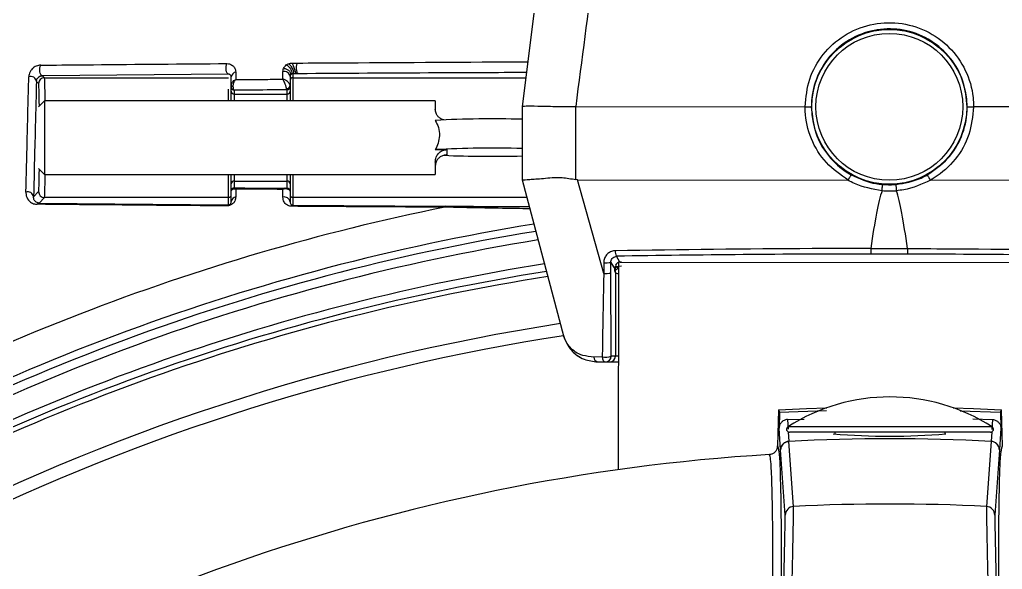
# Model space of a CAD drawing. Extents: x 6 to 134, y 3 to 97.
# Drawn here: x 127.365 to 129.038, y 44.665 to 45.601 of the extents above; entities that cross this region are included whole.
import ezdxf

# ---------------------------------------------------------------- set-up
doc = ezdxf.new("R2010")
doc.units = 0
doc.header["$MEASUREMENT"] = 0
doc.layers.add('OBJECT', color=7, linetype='CONTINUOUS')

msp = doc.modelspace()

# ---------------------------------------------------------------- linework, layer by layer
at = {"layer": 'OBJECT'}
for p, q in [((128.2563, 45.7417), (128.2205, 45.4531)), ((127.8288, 45.5267), (127.8376, 45.5268)), ((127.7203, 45.5078), (127.4039, 45.5053)), ((127.4039, 45.5053), (127.4073, 45.5018)), ((127.4073, 45.5018), (127.7203, 45.5018)), ((127.7253, 45.4887), (127.7253, 45.5033)), ((127.7331, 45.5114), (127.7331, 45.4987)), ((127.8132, 45.4993), (127.8132, 45.512)), ((127.8253, 45.5039), (127.8253, 45.4875)), ((127.8272, 45.5075), (127.8257, 45.5056)), ((127.8303, 45.5086), (127.8303, 45.5018)), ((127.8345, 45.5086), (127.8303, 45.5086)), ((127.8303, 45.5018), (128.2265, 45.5018)), ((127.8303, 45.5018), (127.8303, 45.4623)), ((127.8397, 45.5086), (127.8345, 45.5086)), ((127.3973, 45.4918), (127.3936, 45.4956)), ((127.7253, 45.4788), (127.7253, 45.4856)), ((127.8253, 45.4862), (127.8253, 45.4788)), ((127.7203, 45.4623), (127.7203, 45.4825)), ((127.7253, 45.4623), (127.7253, 45.4788)), ((127.7303, 45.4806), (127.7303, 45.4738)), ((127.7303, 45.4738), (127.8203, 45.4738)), ((127.7303, 45.4738), (127.7303, 45.4623)), ((127.8203, 45.4738), (127.8203, 45.4812)), ((127.8203, 45.4623), (127.8203, 45.4738)), ((127.8253, 45.4788), (127.8253, 45.4623)), ((127.4075, 45.4623), (127.3973, 45.4521)), ((128.0725, 45.4623), (127.4075, 45.4623)), ((127.4075, 45.4623), (127.4075, 45.3375)), ((128.0725, 45.4623), (128.0725, 45.4481)), ((128.2205, 45.4531), (128.2203, 45.3281)), ((128.2205, 45.4531), (128.2205, 45.4531)), ((128.3119, 45.3285), (128.312, 45.453)), ((128.312, 45.453), (128.3122, 45.453)), ((128.3122, 45.453), (128.7021, 45.4525)), ((128.7021, 45.4525), (128.7021, 45.4525)), ((129.3787, 45.4516), (128.9888, 45.4521)), ((128.9888, 45.4521), (128.9888, 45.4521)), ((128.0725, 45.3794), (128.0925, 45.3794)), ((128.0925, 45.3794), (128.0925, 45.3705)), ((128.0725, 45.3583), (128.0725, 45.3373)), ((127.3973, 45.3475), (127.4075, 45.3373)), ((127.4075, 45.3375), (127.4075, 45.3373)), ((127.4075, 45.3373), (128.0725, 45.3373)), ((127.7203, 45.2979), (127.7203, 45.3373)), ((127.7253, 45.3209), (127.7253, 45.3373)), ((127.7303, 45.3373), (127.7303, 45.3259)), ((127.8203, 45.3259), (127.8203, 45.3373)), ((127.8253, 45.3373), (127.8253, 45.3209)), ((127.8303, 45.3373), (127.8303, 45.2979)), ((127.7253, 45.3094), (127.7253, 45.3209)), ((127.7303, 45.3259), (127.7303, 45.3144)), ((127.7303, 45.3259), (127.8203, 45.3259)), ((127.8203, 45.3138), (127.8203, 45.3259)), ((127.8253, 45.3209), (127.8253, 45.3088)), ((128.2203, 45.3281), (128.2911, 45.0625)), ((128.2203, 45.3281), (128.2203, 45.3281)), ((128.3146, 45.328), (128.3119, 45.3285)), ((128.3594, 45.1687), (128.3146, 45.328)), ((128.3146, 45.328), (128.775, 45.3274)), ((129.376, 45.3266), (128.9156, 45.3272)), ((127.3887, 45.2992), (127.3973, 45.3079)), ((127.7253, 45.2909), (127.7253, 45.3094)), ((127.733, 45.3123), (127.7329, 45.2989)), ((127.8131, 45.2984), (127.8131, 45.3117)), ((127.8253, 45.3088), (127.8253, 45.2903)), ((128.8331, 45.3095), (128.8331, 45.3095)), ((128.8575, 45.3095), (128.8575, 45.3094)), ((127.4073, 45.2979), (127.398, 45.2885)), ((127.398, 45.2885), (127.7203, 45.2856)), ((127.7203, 45.2979), (127.4073, 45.2979)), ((127.7203, 45.2856), (127.7203, 45.2979)), ((127.8303, 45.2979), (127.8303, 45.2848)), ((128.2284, 45.2979), (127.8303, 45.2979)), ((127.8303, 45.2848), (128.0903, 45.2831)), ((128.814, 45.211), (128.814, 45.211)), ((128.814, 45.211), (128.8763, 45.2109)), ((128.8762, 45.2015), (128.8141, 45.2015)), ((128.8763, 45.2109), (128.8763, 45.2109)), ((128.3593, 45.1868), (128.3594, 45.1687)), ((128.3715, 45.1692), (128.3715, 45.1873)), ((128.3715, 45.1873), (128.3786, 45.1755)), ((128.387, 45.188), (128.3812, 45.1978)), ((128.3847, 44.8345), (128.3851, 45.1877)), ((128.3871, 45.1879), (128.387, 45.188)), ((128.3893, 45.188), (129.301, 45.1868)), ((128.3893, 45.1879), (128.3893, 45.188)), ((128.3893, 45.1879), (129.301, 45.1868)), ((128.3721, 45.0279), (128.3715, 45.1692)), ((128.3897, 45.1807), (128.3771, 45.1792)), ((128.3786, 45.1755), (128.3786, 45.1731)), ((128.3786, 45.1712), (128.3794, 45.1699)), ((128.3794, 45.1699), (128.3792, 45.0279)), ((128.3797, 45.1825), (128.3795, 45.1829)), ((128.3568, 45.0265), (128.3426, 45.0262)), ((128.349, 45.0179), (128.3621, 45.0179)), ((128.3621, 45.0179), (128.3692, 45.0179)), ((128.3692, 45.0179), (128.3849, 45.0179)), ((128.3792, 45.0279), (128.3721, 45.0279)), ((128.3849, 45.0279), (128.3792, 45.0279)), ((128.657, 44.9362), (128.6553, 44.8748)), ((128.657, 44.9362), (128.6585, 44.9322)), ((128.6585, 44.9322), (128.7386, 44.935)), ((128.9659, 44.9347), (129.0347, 44.9322)), ((129.0347, 44.9322), (129.0363, 44.9362)), ((129.0379, 44.8748), (129.0363, 44.9362)), ((128.6585, 44.9322), (128.6578, 44.9053)), ((128.672, 44.9198), (128.7005, 44.9207)), ((128.672, 44.9198), (128.6731, 44.9037)), ((128.9874, 44.921), (129.0212, 44.9198)), ((129.0212, 44.9198), (129.02, 44.9028)), ((129.0347, 44.9322), (129.0355, 44.9053)), ((128.6603, 44.8681), (128.6578, 44.9053)), ((129.0205, 44.9075), (128.6728, 44.9075)), ((129.0355, 44.9053), (129.0329, 44.8681)), ((128.6735, 44.8987), (128.6746, 44.8827)), ((128.6824, 44.7718), (128.6746, 44.8827)), ((129.0178, 44.8983), (128.6755, 44.8983)), ((128.7529, 44.8983), (128.7529, 44.8952)), ((128.9404, 44.8952), (128.9404, 44.8983)), ((129.0187, 44.8827), (129.0108, 44.7718)), ((129.0198, 44.8987), (129.0187, 44.8827)), ((128.6603, 44.8681), (128.6603, 44.8681)), ((128.6682, 44.7572), (128.6603, 44.8681)), ((129.0329, 44.8681), (129.0251, 44.7572)), ((129.0329, 44.8681), (129.0329, 44.8681)), ((128.6442, 44.8611), (128.6413, 44.8602))]:
    msp.add_line(p, q, dxfattribs=at)
at = {"layer": 'OBJECT', "flags": 128}
for points in [[(127.4039, 45.5053), (127.4025, 45.5058), (127.4012, 45.5072), (127.4002, 45.5094), (127.3996, 45.5121), (127.3993, 45.5151), (127.3995, 45.5182), (127.4001, 45.5209), (127.401, 45.5232)], [(127.7203, 45.5078), (127.7192, 45.5084), (127.7181, 45.5098), (127.7173, 45.512), (127.7167, 45.5148), (127.7165, 45.5179), (127.7167, 45.5209), (127.7172, 45.5237), (127.718, 45.5259)], [(127.7253, 45.4887), (127.7254, 45.4883), (127.7256, 45.488), (127.7258, 45.4877), (127.7262, 45.4875), (127.7267, 45.4872), (127.7273, 45.487), (127.7279, 45.4868), (127.7286, 45.4867)], [(128.3568, 45.0265), (128.357, 45.0248), (128.3574, 45.0231), (128.3579, 45.0216), (128.3586, 45.0204), (128.3594, 45.0193), (128.3602, 45.0185), (128.3612, 45.0181), (128.3621, 45.0179)], [(128.657, 44.9362), (128.7043, 44.9385), (128.739, 44.9398)], [(128.9542, 44.9398), (128.9889, 44.9385), (129.0363, 44.9362)]]:
    msp.add_lwpolyline(points, dxfattribs=at)
at = {"layer": 'OBJECT'}
for radius in [0.1319, 0.125]:
    msp.add_circle((128.8455, 45.4523), radius, dxfattribs=at)
for centre, radius, start, end in [((127.3838, 45.4941), 0.00988, 8.7556, 108.5264), ((127.4073, 45.4918), 0.01, 90.0204, 179.9796), ((127.7341, 45.5026), 0.0088, 96.7894, 175.6854), ((127.8157, 45.5027), 0.00966, 7.1397, 105.2038), ((127.8303, 45.4968), 0.005, 89.9956, 179.9956), ((127.7303, 45.4856), 0.005, 180.0044, 270.0044), ((127.8206, 45.4884), 0.00482, 252.8629, 349.2784), ((127.8203, 45.4862), 0.005, 269.9956, 359.9956), ((127.7303, 45.4788), 0.005, 180.0044, 270.0044), ((127.8203, 45.4788), 0.005, 269.9956, 359.9956), ((128.168, 43.6728), 1.759, 88.2905, 93.1115), ((128.168, 43.623), 1.759, 88.2925, 93.1115), ((128.1679, 47.2105), 1.8425, 267.489, 271.6306), ((127.7303, 45.3209), 0.005, 89.9956, 179.9956), ((127.8203, 45.3209), 0.005, 0.0044, 90.0044), ((127.3789, 45.2977), 0.00991, 8.9458, 109.2354), ((127.4073, 45.3079), 0.01, 180.0204, 269.9796), ((127.7203, 45.3029), 0.005, 269.9956, 359.9956), ((127.7303, 45.3094), 0.005, 89.9956, 179.9956), ((127.7317, 45.3098), 0.00448, 91.5988, 150.8736), ((127.817, 45.3111), 0.0025, 32.1338, 84.898), ((127.8203, 45.3088), 0.005, 0.0044, 90.0044), ((127.8303, 45.3029), 0.005, 180.0044, 270.0044), ((128.8455, 45.4519), 0.1429, 265.0344, 274.8219), ((127.3985, 45.2845), 0.004, 97.8576, 153.5253), ((127.7209, 45.2824), 0.00327, 100.5751, 157.6121), ((127.7341, 45.2902), 0.00877, 97.3823, 175.7315), ((127.8157, 45.2891), 0.00967, 7.2557, 105.7702), ((127.831, 45.2818), 0.00302, 102.0402, 159.6598), ((128.8473, 41.5388), 3.8186, 101.4598, 120.8968), ((128.0911, 45.2807), 0.00249, 107.5801, 166.121), ((128.8473, 41.5388), 3.7631, 99.2813, 121.1334), ((128.8473, 41.5388), 3.7503, 99.2619, 121.4816), ((128.8473, 41.5388), 3.7353, 99.2391, 121.0027), ((128.3943, 45.2056), 0.0153, 173.9324, 210.7142), ((128.8401, 41.5197), 3.711, 99.0164, 119.6589), ((128.3626, 45.2545), 0.0678, 267.2481, 277.5414), ((128.8405, 41.4923), 3.7247, 98.9354, 120.2887), ((128.3626, 45.2364), 0.0678, 267.2479, 277.5413), ((128.3694, 45.1699), 0.00992, 359.6587, 23.2759), ((128.8405, 41.4923), 3.7159, 98.9211, 119.8268), ((128.8405, 41.4923), 3.6335, 98.7844, 117.5035), ((128.8405, 41.4923), 3.6122, 98.7481, 116.19), ((128.3491, 45.0779), 0.06, 194.9282, 197.9456), ((128.3491, 45.0779), 0.06, 197.9456, 203.8506), ((128.3491, 45.0779), 0.06, 221.5178, 239.2939), ((128.3507, 45.0259), 0.00813, 177.5009, 257.7319), ((128.3619, 45.0556), 0.0296, 260.1498, 290.2325), ((128.3621, 45.0279), 0.00999, 269.9675, 359.9674), ((128.3692, 45.0279), 0.00999, 269.9675, 359.9674), ((128.8466, 44.6353), 0.323, 57.4319, 122.5681), ((128.6755, 44.9033), 0.005, 122.5681, 270), ((129.0178, 44.9033), 0.005, 270, 57.4319), ((128.6753, 44.8677), 0.015, 92.9031, 178.4722), ((128.8466, 41.5165), 3.3706, 87.0742, 92.9258), ((128.8458, 46.1258), 1.2343, 265.5536, 274.4666), ((129.0179, 44.8677), 0.015, 1.5278, 87.0969), ((128.8466, 41.5165), 3.35, 93.5142, 125.5044), ((128.6832, 44.7568), 0.015, 92.8801, 178.4869), ((128.8466, 41.5165), 3.2595, 87.1121, 92.8879), ((129.0101, 44.7568), 0.015, 1.5131, 87.1199)]:
    msp.add_arc(centre, radius, start, end, dxfattribs=at)
for centre, major_axis, ratio, start_param, end_param in [((127.4073, 45.3998), (0, 0.102), 0.015744, 5.371918, 6.265732), ((127.3973, 45.3998), (0, 0.092), 0.017455, 5.334543, 6.265732), ((127.3973, 45.3998), (0, 0.092), 0.017455, 3.159046, 4.090235), ((127.4073, 45.3998), (0, 0.102), 0.015744, 3.159046, 4.052859), ((128.8189, 24.2342), (0.0264, 21.0931), 0.014063, 0.04112, 0.105082), ((128.8189, 24.2342), (0.0264, 21.0931), 0.014063, 6.178103, 6.242065), ((128.8449, 45.007), (2.2237, -0.0028), 0.08749, 1.584758, 1.780996), ((128.8449, 45.007), (2.2237, -0.0028), 0.08749, 1.360597, 1.556834), ((128.3893, 45.1862), (0.02, 0), 0.087489, 1.570796, 1.683422), ((128.3661, 45.1588), (0.008, 0.0234), 0.411517, 5.505747, 5.879758), ((128.376, 45.1587), (0.002, 0.016), 0.100662, 5.612594, 6.085295), ((128.3848, 45.1817), (0.004, 0.0117), 0.411517, 1.643899, 2.265463), ((128.3943, 45.17), (0.015, 0), 0.145814, 3.193953, 4.049202)]:
    msp.add_ellipse(centre, major_axis=major_axis, ratio=ratio, start_param=start_param, end_param=end_param, dxfattribs=at)
for points, knots in [([(128.3122, 45.453), (128.3225, 45.5323), (128.3403, 45.6687), (128.3581, 45.8051), (128.3655, 45.8621)], [0, 0, 0, 0, 0.581449, 1, 1, 1, 1]), ([(128.7021, 45.4525), (128.7036, 45.4685), (128.7067, 45.5004), (128.7312, 45.5431), (128.7672, 45.5757), (128.8125, 45.5945), (128.8615, 45.5974), (128.9088, 45.5839), (128.949, 45.5555), (128.9772, 45.5155), (128.988, 45.4788), (128.9887, 45.4575), (128.9888, 45.4521)], [0, 0, 0, 0, 0.106547, 0.213092, 0.319763, 0.426916, 0.534499, 0.642267, 0.74996, 0.857311, 0.964156, 1, 1, 1, 1]), ([(128.9782, 45.4519), (128.9768, 45.4668), (128.9739, 45.4966), (128.9512, 45.5364), (128.9176, 45.5667), (128.8756, 45.5841), (128.8303, 45.5867), (128.7866, 45.5741), (128.7496, 45.5477), (128.7235, 45.5107), (128.7136, 45.4767), (128.7129, 45.4571), (128.7127, 45.4522)], [0, 0, 0, 0, 0.107261, 0.214528, 0.321699, 0.428911, 0.536129, 0.643313, 0.750517, 0.857741, 0.964919, 1, 1, 1, 1]), ([(127.401, 45.5232), (127.3997, 45.5231), (127.3972, 45.5229), (127.3932, 45.5217), (127.3893, 45.5195), (127.3854, 45.5162), (127.3816, 45.5105), (127.381, 45.5062), (127.3807, 45.5035)], [0, 0, 0, 0, 0.105678, 0.211946, 0.31018, 0.443927, 0.649256, 1, 1, 1, 1]), ([(127.401, 45.5232), (127.407, 45.5232), (127.4366, 45.5235), (127.5409, 45.5245), (127.6417, 45.5253), (127.718, 45.5259)], [0, 0, 0, 0, 0.057286, 0.286437, 1, 1, 1, 1]), ([(127.718, 45.5259), (127.7196, 45.5257), (127.7229, 45.5254), (127.7273, 45.5231), (127.7319, 45.5187), (127.7326, 45.5141), (127.7331, 45.5114)], [0, 0, 0, 0, 0.146833, 0.3079, 0.583718, 1, 1, 1, 1]), ([(127.8144, 45.5176), (127.8148, 45.5186), (127.8158, 45.5206), (127.8178, 45.5225), (127.8189, 45.5235)], [0, 0, 0, 0, 0.497712, 1, 1, 1, 1]), ([(127.8189, 45.5235), (127.8195, 45.5239), (127.8208, 45.5248), (127.8224, 45.5254), (127.8232, 45.5257)], [0, 0, 0, 0, 0.505842, 1, 1, 1, 1]), ([(127.8189, 45.5235), (127.8195, 45.5232), (127.8209, 45.5225), (127.823, 45.5208), (127.8252, 45.5185), (127.827, 45.5157), (127.8281, 45.5129), (127.8285, 45.5104), (127.8281, 45.5086), (127.8275, 45.5078), (127.8272, 45.5075)], [0, 0, 0, 0, 0.106963, 0.2295139, 0.3604416, 0.4983891, 0.6402229, 0.7746907, 0.8949174, 1, 1, 1, 1]), ([(127.8232, 45.5257), (127.8241, 45.526), (127.826, 45.5265), (127.8279, 45.5266), (127.8288, 45.5267)], [0, 0, 0, 0, 0.502897, 1, 1, 1, 1]), ([(127.8232, 45.5257), (127.8236, 45.5254), (127.8247, 45.5245), (127.8265, 45.5223), (127.8284, 45.5194), (127.83, 45.516), (127.8311, 45.5128), (127.8314, 45.5104), (127.8311, 45.509), (127.8306, 45.5087), (127.8303, 45.5086)], [0, 0, 0, 0, 0.103914, 0.227267, 0.368814, 0.517318, 0.660917, 0.791417, 0.90366, 1, 1, 1, 1]), ([(127.8288, 45.5267), (127.8291, 45.5262), (127.8296, 45.5251), (127.8307, 45.5226), (127.8319, 45.5194), (127.8331, 45.5158), (127.8341, 45.5125), (127.8346, 45.5102), (127.8347, 45.5088), (127.8345, 45.5087), (127.8345, 45.5086)], [0, 0, 0, 0, 0.105357, 0.230381, 0.371105, 0.518038, 0.659799, 0.788682, 0.902053, 1, 1, 1, 1]), ([(127.8376, 45.5268), (127.8408, 45.5268), (127.8689, 45.527), (127.9976, 45.5278), (128.1267, 45.5285), (128.2299, 45.529)], [0, 0, 0, 0, 0.02438, 0.2197402, 1, 1, 1, 1]), ([(127.3756, 45.307), (127.3764, 45.3361), (127.378, 45.4017), (127.3797, 45.467), (127.3807, 45.5035)], [0, 0, 0, 0, 0.44271, 1, 1, 1, 1]), ([(127.3936, 45.4956), (127.3938, 45.4971), (127.3941, 45.4991), (127.3961, 45.5018), (127.3974, 45.5029), (127.3984, 45.5036), (127.3995, 45.5043), (127.4007, 45.5047), (127.4019, 45.5051), (127.403, 45.5052), (127.4036, 45.5053), (127.4039, 45.5053)], [0, 0, 0, 0, 0.4880417, 0.6407257, 0.7123946, 0.7730543, 0.8187613, 0.8648537, 0.9058621, 0.9623079, 1, 1, 1, 1]), ([(127.7253, 45.5033), (127.7252, 45.5042), (127.725, 45.5056), (127.7234, 45.5069), (127.7221, 45.5077), (127.7209, 45.5078), (127.7203, 45.5078)], [0, 0, 0, 0, 0.4499524, 0.7369537, 0.8884056, 1, 1, 1, 1]), ([(127.8132, 45.512), (127.8134, 45.5138), (127.8135, 45.5157), (127.8144, 45.5176), (127.8144, 45.5176)], [0, 0, 0, 0, 0.992024, 1, 1, 1, 1]), ([(127.8257, 45.5056), (127.8257, 45.5056), (127.8254, 45.505), (127.8254, 45.5044), (127.8253, 45.5039)], [0, 0, 0, 0, 0.007674, 1, 1, 1, 1]), ([(127.8303, 45.5086), (127.8301, 45.5086), (127.8298, 45.5085), (127.8294, 45.5085), (127.8291, 45.5084), (127.8289, 45.5083), (127.8287, 45.5083), (127.8285, 45.5082), (127.828, 45.508), (127.8276, 45.5078), (127.8273, 45.5076), (127.8272, 45.5075)], [0, 0, 0, 0, 0.182265, 0.255189, 0.318525, 0.368211, 0.41713, 0.468144, 0.52379, 0.759017, 1, 1, 1, 1]), ([(128.2276, 45.5106), (128.1769, 45.5104), (128.0452, 45.5099), (127.9179, 45.5091), (127.8397, 45.5086)], [0, 0, 0, 0, 0.385364, 1, 1, 1, 1]), ([(127.3936, 45.4956), (127.3927, 45.4592), (127.391, 45.3938), (127.3894, 45.3282), (127.3887, 45.2992)], [0, 0, 0, 0, 0.557292, 1, 1, 1, 1]), ([(127.7253, 45.4887), (127.7254, 45.4894), (127.7255, 45.4909), (127.7266, 45.4934), (127.7285, 45.4959), (127.7305, 45.4974), (127.732, 45.4982), (127.7324, 45.4984), (127.7327, 45.4986), (127.7328, 45.4986), (127.7329, 45.4986), (127.733, 45.4987), (127.733, 45.4987), (127.7331, 45.4987)], [0, 0, 0, 0, 0.177176, 0.378159, 0.602217, 0.860548, 0.921403, 0.955493, 0.97476, 0.985679, 0.988707, 0.990731, 1, 1, 1, 1]), ([(127.7253, 45.4856), (127.7253, 45.4857), (127.7253, 45.4858), (127.7253, 45.4868), (127.7253, 45.4879), (127.7253, 45.4886), (127.7253, 45.4887)], [0, 0, 0, 0, 0.318995, 0.638415, 0.944453, 1, 1, 1, 1]), ([(127.7286, 45.4867), (127.7286, 45.4875), (127.7285, 45.4891), (127.7291, 45.4919), (127.7302, 45.4949), (127.7314, 45.4969), (127.7323, 45.498), (127.7326, 45.4983), (127.7328, 45.4985), (127.7329, 45.4986), (127.733, 45.4986), (127.733, 45.4987), (127.733, 45.4987), (127.7331, 45.4987)], [0, 0, 0, 0, 0.177175, 0.378156, 0.602217, 0.860549, 0.921408, 0.955499, 0.974765, 0.985683, 0.988707, 0.990733, 1, 1, 1, 1]), ([(127.7303, 45.4806), (127.7301, 45.4807), (127.7296, 45.481), (127.7291, 45.4831), (127.7287, 45.4852), (127.7286, 45.4865), (127.7286, 45.4867)], [0, 0, 0, 0, 0.313816, 0.631996, 0.942929, 1, 1, 1, 1]), ([(127.7331, 45.4987), (127.75, 45.4988), (127.7766, 45.499), (127.8035, 45.4992), (127.8132, 45.4993)], [0, 0, 0, 0, 0.636482, 1, 1, 1, 1]), ([(127.8192, 45.4838), (127.8191, 45.4843), (127.8188, 45.4853), (127.8183, 45.4873), (127.8175, 45.4897), (127.8163, 45.4929), (127.8151, 45.4958), (127.8141, 45.4977), (127.8136, 45.4985), (127.8134, 45.4989), (127.8133, 45.4991), (127.8133, 45.4992), (127.8132, 45.4993), (127.8132, 45.4993)], [0, 0, 0, 0, 0.109515, 0.219156, 0.341382, 0.502151, 0.73614, 0.872162, 0.934235, 0.965737, 0.982091, 0.993438, 1, 1, 1, 1]), ([(127.8253, 45.4875), (127.8253, 45.4881), (127.8252, 45.4892), (127.8245, 45.491), (127.8232, 45.4931), (127.8209, 45.4956), (127.818, 45.4976), (127.8157, 45.4986), (127.8144, 45.499), (127.8138, 45.4992), (127.8135, 45.4992), (127.8133, 45.4993), (127.8132, 45.4993), (127.8132, 45.4993)], [0, 0, 0, 0, 0.109502, 0.219142, 0.341375, 0.50215, 0.736136, 0.872138, 0.934212, 0.965717, 0.982076, 0.993437, 1, 1, 1, 1]), ([(127.8253, 45.4875), (127.8253, 45.4871), (127.8253, 45.4864), (127.8253, 45.4863), (127.8253, 45.4862)], [0, 0, 0, 0, 0.499705, 1, 1, 1, 1]), ([(127.8203, 45.4812), (127.8089, 45.4811), (127.7788, 45.4809), (127.7489, 45.4807), (127.7303, 45.4806)], [0, 0, 0, 0, 0.378402, 1, 1, 1, 1]), ([(127.8203, 45.4812), (127.8201, 45.4813), (127.8197, 45.4816), (127.8193, 45.4831), (127.8192, 45.4838)], [0, 0, 0, 0, 0.497619, 1, 1, 1, 1]), ([(128.2205, 45.4531), (128.2218, 45.4534), (128.2246, 45.4539), (128.2453, 45.4537), (128.2751, 45.4529), (128.2999, 45.4529), (128.312, 45.453)], [0, 0, 0, 0, 0.253584, 0.507165, 0.760847, 1, 1, 1, 1]), ([(128.7021, 45.4525), (128.7032, 45.4525), (128.7055, 45.4525), (128.7086, 45.4524), (128.711, 45.4524), (128.7123, 45.4523), (128.7127, 45.4522), (128.7127, 45.4522), (128.7127, 45.4522)], [0, 0, 0, 0, 0.208439, 0.416877, 0.625339, 0.83387, 0.967124, 1, 1, 1, 1]), ([(128.7756, 45.3276), (128.7624, 45.3367), (128.7359, 45.355), (128.7104, 45.3971), (128.7024, 45.4314), (128.7021, 45.4499), (128.7021, 45.4525)], [0, 0, 0, 0, 0.3151069, 0.6329439, 0.9497911, 1, 1, 1, 1]), ([(128.7127, 45.4522), (128.7142, 45.4373), (128.7171, 45.4074), (128.74, 45.3678), (128.7641, 45.346), (128.7788, 45.3375), (128.7807, 45.3364)], [0, 0, 0, 0, 0.31781, 0.635605, 0.953792, 1, 1, 1, 1]), ([(128.91, 45.3362), (128.9223, 45.3448), (128.947, 45.3619), (128.9705, 45.4012), (128.9779, 45.4328), (128.9782, 45.4498), (128.9782, 45.4519)], [0, 0, 0, 0, 0.318291, 0.636578, 0.954854, 1, 1, 1, 1]), ([(128.9888, 45.4521), (128.9873, 45.4361), (128.9841, 45.4041), (128.9595, 45.3616), (128.9335, 45.338), (128.9173, 45.3287), (128.915, 45.3274)], [0, 0, 0, 0, 0.3155681, 0.6311016, 0.9475881, 1, 1, 1, 1]), ([(128.9782, 45.4519), (128.9782, 45.4519), (128.9782, 45.4519), (128.9786, 45.452), (128.9799, 45.452), (128.9824, 45.4521), (128.9855, 45.4521), (128.9877, 45.4521), (128.9888, 45.4521)], [0, 0, 0, 0, 0.032876, 0.16613, 0.374661, 0.583123, 0.791561, 1, 1, 1, 1]), ([(128.0873, 45.43), (128.087, 45.43), (128.0846, 45.4303), (128.0807, 45.4326), (128.0764, 45.4365), (128.0731, 45.4421), (128.0727, 45.4458), (128.0725, 45.4481)], [0, 0, 0, 0, 0.030379, 0.237451, 0.44699, 0.669025, 1, 1, 1, 1]), ([(128.0725, 45.4292), (128.0745, 45.4253), (128.0785, 45.4174), (128.0803, 45.4036), (128.0778, 45.3904), (128.0743, 45.383), (128.0725, 45.3794)], [0, 0, 0, 0, 0.263961, 0.530255, 0.7652751, 1, 1, 1, 1]), ([(128.0725, 45.3583), (128.0727, 45.361), (128.0731, 45.3656), (128.0769, 45.3722), (128.0821, 45.3768), (128.0877, 45.3791), (128.0912, 45.3793), (128.0925, 45.3794)], [0, 0, 0, 0, 0.2879212, 0.4949793, 0.7030101, 0.8894482, 1, 1, 1, 1]), ([(128.0925, 45.3705), (128.0904, 45.3703), (128.0863, 45.3699), (128.0807, 45.3671), (128.0764, 45.3631), (128.0731, 45.3576), (128.0727, 45.3538), (128.0725, 45.3516)], [0, 0, 0, 0, 0.176038, 0.352003, 0.530065, 0.718745, 1, 1, 1, 1]), ([(128.7756, 45.3276), (128.7761, 45.3286), (128.7772, 45.3305), (128.7787, 45.3332), (128.7799, 45.3352), (128.7804, 45.3361), (128.7806, 45.3363), (128.7806, 45.3364), (128.7807, 45.3364)], [0, 0, 0, 0, 0.214952, 0.429904, 0.644864, 0.85984, 0.951436, 1, 1, 1, 1]), ([(128.7807, 45.3364), (128.7944, 45.3302), (128.8116, 45.3224), (128.8302, 45.3204), (128.834, 45.32)], [0, 0, 0, 0, 0.796377, 1, 1, 1, 1]), ([(128.8566, 45.32), (128.8714, 45.3225), (128.8901, 45.3257), (128.9066, 45.3344), (128.91, 45.3362)], [0, 0, 0, 0, 0.796377, 1, 1, 1, 1]), ([(128.91, 45.3362), (128.91, 45.3362), (128.91, 45.3362), (128.9102, 45.3359), (128.9107, 45.335), (128.9119, 45.333), (128.9134, 45.3304), (128.9145, 45.3284), (128.915, 45.3274)], [0, 0, 0, 0, 0.048564, 0.14016, 0.355136, 0.570096, 0.785048, 1, 1, 1, 1]), ([(128.2203, 45.3281), (128.2205, 45.328), (128.2213, 45.3278), (128.2313, 45.3286), (128.2551, 45.3302), (128.2838, 45.3332), (128.304, 45.3298), (128.3119, 45.3285)], [0, 0, 0, 0, 0.097508, 0.351331, 0.599304, 0.843154, 1, 1, 1, 1]), ([(128.775, 45.3274), (128.7751, 45.3274), (128.7752, 45.3274), (128.7754, 45.3274), (128.7755, 45.3275), (128.7756, 45.3276), (128.7756, 45.3276)], [0, 0, 0, 0, 0.344879, 0.691965, 0.85965, 1, 1, 1, 1]), ([(128.8331, 45.3095), (128.817, 45.3123), (128.7967, 45.3158), (128.7787, 45.3254), (128.775, 45.3274)], [0, 0, 0, 0, 0.79181, 1, 1, 1, 1]), ([(128.8331, 45.3095), (128.8332, 45.3106), (128.8334, 45.3129), (128.8336, 45.3159), (128.8339, 45.3183), (128.8339, 45.3194), (128.834, 45.3199), (128.834, 45.3199), (128.834, 45.32)], [0, 0, 0, 0, 0.209939, 0.419878, 0.629817, 0.839756, 0.898241, 1, 1, 1, 1]), ([(128.834, 45.32), (128.8407, 45.3197), (128.8482, 45.3193), (128.8558, 45.3199), (128.8566, 45.32)], [0, 0, 0, 0, 0.8861176, 1, 1, 1, 1]), ([(128.8566, 45.32), (128.8566, 45.3199), (128.8566, 45.3199), (128.8566, 45.3194), (128.8567, 45.3183), (128.8569, 45.3159), (128.8572, 45.3128), (128.8574, 45.3106), (128.8575, 45.3095)], [0, 0, 0, 0, 0.1017586, 0.1602435, 0.3701834, 0.5801224, 0.7900612, 1, 1, 1, 1]), ([(128.9156, 45.3272), (128.9007, 45.3205), (128.882, 45.3121), (128.8617, 45.3099), (128.8575, 45.3095)], [0, 0, 0, 0, 0.791837, 1, 1, 1, 1]), ([(128.915, 45.3274), (128.9151, 45.3274), (128.9151, 45.3273), (128.9152, 45.3272), (128.9154, 45.3272), (128.9156, 45.3272), (128.9156, 45.3272)], [0, 0, 0, 0, 0.159851, 0.363921, 0.750554, 1, 1, 1, 1]), ([(127.3756, 45.307), (127.3758, 45.305), (127.3761, 45.299), (127.3805, 45.2922), (127.3874, 45.2872), (127.3928, 45.2866), (127.3949, 45.2863)], [0, 0, 0, 0, 0.212232, 0.612189, 0.848353, 1, 1, 1, 1]), ([(127.7253, 45.3094), (127.7254, 45.3096), (127.7255, 45.3104), (127.7264, 45.3113), (127.7275, 45.3118), (127.7277, 45.312)], [0, 0, 0, 0, 0.2891808, 0.8203714, 1, 1, 1, 1]), ([(127.7277, 45.312), (127.7278, 45.312), (127.7286, 45.3124), (127.7299, 45.3126), (127.7315, 45.3125), (127.7322, 45.3124), (127.7326, 45.3124), (127.7327, 45.3123), (127.7329, 45.3123), (127.7329, 45.3123), (127.733, 45.3123)], [0, 0, 0, 0, 0.039363, 0.573701, 0.784295, 0.888506, 0.942069, 0.969859, 0.982838, 1, 1, 1, 1]), ([(127.7303, 45.3144), (127.7304, 45.3143), (127.7306, 45.3143), (127.7314, 45.3143), (127.7315, 45.3143)], [0, 0, 0, 0, 0.828167, 1, 1, 1, 1]), ([(127.7315, 45.3143), (127.7465, 45.3141), (127.7749, 45.3139), (127.8036, 45.3137), (127.8172, 45.3136)], [0, 0, 0, 0, 0.525645, 1, 1, 1, 1]), ([(127.7315, 45.3143), (127.7315, 45.3143), (127.7317, 45.3142), (127.732, 45.3139), (127.7325, 45.3131), (127.7327, 45.3127), (127.7328, 45.3125), (127.7329, 45.3124), (127.7329, 45.3123), (127.7329, 45.3123), (127.733, 45.3123)], [0, 0, 0, 0, 0.039359, 0.574376, 0.784761, 0.888796, 0.942243, 0.96996, 0.982838, 1, 1, 1, 1]), ([(127.8131, 45.3117), (127.8001, 45.3118), (127.7733, 45.312), (127.7467, 45.3122), (127.733, 45.3123)], [0, 0, 0, 0, 0.484582, 1, 1, 1, 1]), ([(127.8172, 45.3136), (127.8168, 45.3136), (127.816, 45.3135), (127.8149, 45.313), (127.8141, 45.3125), (127.8137, 45.3122), (127.8134, 45.312), (127.8133, 45.3119), (127.8132, 45.3118), (127.8132, 45.3118), (127.8131, 45.3117), (127.8131, 45.3117)], [0, 0, 0, 0, 0.296493, 0.614523, 0.783094, 0.877008, 0.930092, 0.960233, 0.975564, 0.980051, 1, 1, 1, 1]), ([(127.8191, 45.3125), (127.8185, 45.3125), (127.8173, 45.3126), (127.8157, 45.3125), (127.8146, 45.3122), (127.8139, 45.312), (127.8136, 45.3119), (127.8134, 45.3118), (127.8133, 45.3118), (127.8132, 45.3118), (127.8131, 45.3117), (127.8131, 45.3117)], [0, 0, 0, 0, 0.296501, 0.61441, 0.78299, 0.876932, 0.93004, 0.9602, 0.975565, 0.980049, 1, 1, 1, 1]), ([(127.8172, 45.3136), (127.8173, 45.3136), (127.8178, 45.3136), (127.8187, 45.3136), (127.82, 45.3137), (127.8202, 45.3137), (127.8203, 45.3138)], [0, 0, 0, 0, 0.015194, 0.236275, 0.4557, 1, 1, 1, 1]), ([(127.8253, 45.3088), (127.8253, 45.309), (127.8252, 45.3098), (127.8241, 45.3108), (127.822, 45.3118), (127.8201, 45.3122), (127.8191, 45.3125)], [0, 0, 0, 0, 0.1811988, 0.5128681, 0.7347756, 1, 1, 1, 1]), ([(127.398, 45.2885), (127.3969, 45.2887), (127.394, 45.2891), (127.3909, 45.2917), (127.3888, 45.2951), (127.3887, 45.2982), (127.3887, 45.2992)], [0, 0, 0, 0, 0.130273, 0.362329, 0.778829, 1, 1, 1, 1]), ([(127.7179, 45.2836), (127.7118, 45.2837), (127.6815, 45.2839), (127.5721, 45.2847), (127.4718, 45.2856), (127.3949, 45.2863)], [0, 0, 0, 0, 0.055071, 0.275368, 1, 1, 1, 1]), ([(127.7329, 45.2989), (127.7327, 45.2966), (127.7323, 45.293), (127.7292, 45.2885), (127.7263, 45.2861), (127.7235, 45.2846), (127.7207, 45.2838), (127.7188, 45.2837), (127.7179, 45.2836)], [0, 0, 0, 0, 0.3866579, 0.5958829, 0.7245147, 0.8111478, 0.9058318, 1, 1, 1, 1]), ([(127.7203, 45.2856), (127.7205, 45.2856), (127.7208, 45.2856), (127.7213, 45.2857), (127.7216, 45.2858), (127.722, 45.2859), (127.7225, 45.2861), (127.7232, 45.2864), (127.7245, 45.2876), (127.7252, 45.2891), (127.7253, 45.2903), (127.7253, 45.2909)], [0, 0, 0, 0, 0.04185, 0.064261, 0.082586, 0.101, 0.122097, 0.157049, 0.258612, 0.66412, 1, 1, 1, 1]), ([(127.8281, 45.2829), (127.8277, 45.2829), (127.8258, 45.2829), (127.8226, 45.2838), (127.8184, 45.2862), (127.8142, 45.2909), (127.8135, 45.2956), (127.8131, 45.2984)], [0, 0, 0, 0, 0.038588, 0.160828, 0.320228, 0.601376, 1, 1, 1, 1]), ([(127.8253, 45.2903), (127.8255, 45.2893), (127.8257, 45.2877), (127.827, 45.286), (127.8284, 45.2852), (127.8294, 45.2848), (127.8302, 45.2848), (127.8303, 45.2848)], [0, 0, 0, 0, 0.429897, 0.723572, 0.875845, 0.974641, 1, 1, 1, 1]), ([(128.0886, 45.2813), (128.0823, 45.2814), (128.0505, 45.2815), (127.9628, 45.282), (127.8831, 45.2825), (127.8281, 45.2829)], [0, 0, 0, 0, 0.072109, 0.360569, 1, 1, 1, 1]), ([(128.2335, 45.2786), (128.2257, 45.2788), (128.1766, 45.2795), (128.1289, 45.2805), (128.0886, 45.2813)], [0, 0, 0, 0, 0.1582858, 1, 1, 1, 1]), ([(128.0903, 45.2831), (128.1262, 45.2829), (128.173, 45.2827), (128.2211, 45.2826), (128.2324, 45.2826)], [0, 0, 0, 0, 0.764811, 1, 1, 1, 1]), ([(128.3791, 45.2073), (128.3768, 45.207), (128.3723, 45.2064), (128.3663, 45.2028), (128.3618, 45.1974), (128.3596, 45.1917), (128.3594, 45.1881), (128.3593, 45.1868)], [0, 0, 0, 0, 0.219062, 0.43802, 0.659218, 0.879999, 1, 1, 1, 1]), ([(128.814, 45.211), (128.8074, 45.211), (128.774, 45.211), (128.628, 45.2107), (128.4904, 45.2088), (128.3791, 45.2073)], [0, 0, 0, 0, 0.045653, 0.228294, 1, 1, 1, 1]), ([(128.814, 45.211), (128.814, 45.2098), (128.814, 45.2076), (128.8141, 45.2047), (128.8141, 45.2026), (128.8141, 45.2018), (128.8141, 45.2016), (128.8141, 45.2015)], [0, 0, 0, 0, 0.235917, 0.471833, 0.707753, 0.925415, 1, 1, 1, 1]), ([(128.8763, 45.2109), (128.8763, 45.2098), (128.8763, 45.2075), (128.8762, 45.2046), (128.8762, 45.2026), (128.8762, 45.2017), (128.8762, 45.2015), (128.8762, 45.2015)], [0, 0, 0, 0, 0.235917, 0.471833, 0.707753, 0.925415, 1, 1, 1, 1]), ([(128.8763, 45.2109), (128.8829, 45.2109), (128.9163, 45.2108), (129.0623, 45.2101), (129.1999, 45.2079), (129.3112, 45.2061)], [0, 0, 0, 0, 0.045653, 0.228294, 1, 1, 1, 1]), ([(128.3715, 45.1873), (128.3716, 45.1885), (128.3718, 45.1909), (128.3736, 45.1941), (128.3762, 45.1965), (128.379, 45.1976), (128.3807, 45.1978), (128.3812, 45.1978)], [0, 0, 0, 0, 0.219004, 0.437501, 0.669165, 0.907193, 1, 1, 1, 1]), ([(128.387, 45.188), (128.3865, 45.1879), (128.3852, 45.1878), (128.3832, 45.187), (128.3809, 45.1854), (128.3801, 45.1838), (128.3795, 45.1829)], [0, 0, 0, 0, 0.116463, 0.269448, 0.542695, 1, 1, 1, 1]), ([(128.3871, 45.1879), (128.3873, 45.1879), (128.388, 45.1879), (128.3888, 45.1879), (128.3893, 45.1879)], [0, 0, 0, 0, 0.25003, 1, 1, 1, 1]), ([(128.3594, 45.1687), (128.3592, 45.162), (128.3585, 45.1288), (128.3576, 45.0812), (128.357, 45.0407), (128.3568, 45.0265)], [0, 0, 0, 0, 0.1396833, 0.6986629, 1, 1, 1, 1]), ([(128.3783, 45.1744), (128.3786, 45.1745), (128.3791, 45.1746), (128.3822, 45.1763), (128.3844, 45.1781), (128.385, 45.1779), (128.3851, 45.1779)], [0, 0, 0, 0, 0.276385, 0.561762, 0.909296, 1, 1, 1, 1]), ([(128.3786, 45.1731), (128.3786, 45.1728), (128.3786, 45.1722), (128.3786, 45.1716), (128.3786, 45.1713), (128.3786, 45.1712), (128.3786, 45.1712)], [0, 0, 0, 0, 0.441079, 0.822105, 0.939417, 1, 1, 1, 1]), ([(128.3847, 45.1781), (128.3841, 45.1782), (128.3825, 45.1782), (128.3805, 45.1791), (128.3794, 45.18), (128.3791, 45.1803)], [0, 0, 0, 0, 0.285832, 0.785396, 1, 1, 1, 1]), ([(128.3426, 45.0262), (128.336, 45.0268), (128.3189, 45.0284), (128.301, 45.0416), (128.2934, 45.0547), (128.2913, 45.0618), (128.2911, 45.0624), (128.2911, 45.0625)], [0, 0, 0, 0, 0.244744, 0.626729, 0.967928, 0.996144, 1, 1, 1, 1]), ([(128.2911, 45.0625), (128.2911, 45.0624), (128.2914, 45.0616), (128.2921, 45.059), (128.2952, 45.0505), (128.3042, 45.0361), (128.3227, 45.0213), (128.3411, 45.0189), (128.349, 45.0179)], [0, 0, 0, 0, 0.00366, 0.034965, 0.112488, 0.381452, 0.732443, 1, 1, 1, 1]), ([(128.672, 44.9198), (128.671, 44.9197), (128.669, 44.9195), (128.6663, 44.9184), (128.6639, 44.917), (128.6613, 44.9148), (128.6595, 44.9122), (128.6581, 44.9087), (128.6579, 44.9067), (128.6578, 44.9053)], [0, 0, 0, 0, 0.152076, 0.292239, 0.422144, 0.539512, 0.752461, 0.836115, 1, 1, 1, 1]), ([(129.0212, 44.9198), (129.0222, 44.9197), (129.0242, 44.9195), (129.027, 44.9184), (129.0293, 44.917), (129.0319, 44.9148), (129.0337, 44.9122), (129.0351, 44.9087), (129.0353, 44.9067), (129.0355, 44.9053)], [0, 0, 0, 0, 0.1520757, 0.2922387, 0.4221435, 0.5395116, 0.7524608, 0.8361148, 1, 1, 1, 1]), ([(129.0329, 44.8681), (129.0328, 44.8694), (129.0325, 44.8718), (129.031, 44.8753), (129.0284, 44.8788), (129.0242, 44.8818), (129.0204, 44.8824), (129.0187, 44.8827)], [0, 0, 0, 0, 0.179539, 0.32298, 0.500795, 0.759303, 1, 1, 1, 1]), ([(128.6413, 44.8602), (128.6429, 44.8605), (128.6455, 44.8609), (128.6484, 44.8625), (128.6504, 44.864), (128.6521, 44.8658), (128.6535, 44.8679), (128.6549, 44.8708), (128.6552, 44.8732), (128.6553, 44.8748)], [0, 0, 0, 0, 0.226961, 0.339218, 0.451475, 0.563732, 0.675989, 0.788245, 1, 1, 1, 1]), ([(128.6553, 44.8748), (128.6565, 44.8708), (128.6588, 44.8627), (128.6607, 44.7952), (128.6617, 44.6908), (128.6614, 44.5843), (128.6612, 44.5311)], [0, 0, 0, 0, 0.25003, 0.5000579, 0.7500548, 1, 1, 1, 1]), ([(129.032, 44.5311), (129.0319, 44.5844), (129.0315, 44.6908), (129.0325, 44.7952), (129.0345, 44.8627), (129.0367, 44.8708), (129.0379, 44.8748)], [0, 0, 0, 0, 0.249972, 0.5, 0.749997, 1, 1, 1, 1]), ([(128.6472, 44.5167), (128.6473, 44.543), (128.6475, 44.5965), (128.6475, 44.6653), (128.6472, 44.7261), (128.6465, 44.7755), (128.6457, 44.8136), (128.6445, 44.8403), (128.6431, 44.8572), (128.6419, 44.8592), (128.6413, 44.8602)], [0, 0, 0, 0, 0.118989, 0.241992, 0.369009, 0.500039, 0.623805, 0.748387, 0.873785, 1, 1, 1, 1]), ([(128.6745, 44.3929), (128.6752, 44.4256), (128.6768, 44.4945), (128.6789, 44.5851), (128.6806, 44.6637), (128.6818, 44.7226), (128.6825, 44.7618), (128.6824, 44.7685), (128.6824, 44.7718)], [0, 0, 0, 0, 0.152399, 0.321221, 0.49033, 0.659811, 0.82969, 1, 1, 1, 1]), ([(129.0108, 44.7718), (129.0108, 44.7685), (129.0108, 44.7618), (129.0115, 44.7224), (129.0127, 44.6634), (129.0144, 44.5846), (129.0164, 44.4949), (129.018, 44.4271), (129.0187, 44.3955)], [0, 0, 0, 0, 0.171268, 0.3421, 0.512532, 0.682589, 0.852208, 1, 1, 1, 1]), ([(128.66, 44.3926), (128.6607, 44.4226), (128.6624, 44.488), (128.6645, 44.575), (128.6662, 44.6519), (128.6675, 44.7093), (128.6682, 44.7475), (128.6682, 44.754), (128.6682, 44.7572)], [0, 0, 0, 0, 0.14452, 0.315193, 0.486827, 0.657468, 0.828962, 1, 1, 1, 1]), ([(129.0251, 44.7572), (129.0251, 44.754), (129.025, 44.7475), (129.0258, 44.709), (129.027, 44.6515), (129.0288, 44.5744), (129.0309, 44.488), (129.0325, 44.423), (129.0332, 44.3938)], [0, 0, 0, 0, 0.172604, 0.343955, 0.515804, 0.686766, 0.858743, 1, 1, 1, 1])]:
    msp.add_open_spline(points, degree=3, knots=knots, dxfattribs=at)
for points in [[(127.8397, 45.5086), (127.8393, 45.5087), (127.8386, 45.509), (127.8376, 45.5105), (127.8369, 45.5128), (127.8364, 45.5156), (127.8362, 45.5187), (127.8364, 45.5219), (127.8368, 45.5247), (127.8374, 45.5261), (127.8376, 45.5268)], [(127.8144, 45.5176), (127.8152, 45.5175), (127.8169, 45.5175), (127.8194, 45.5167), (127.8217, 45.5155), (127.8237, 45.5138), (127.8252, 45.5118), (127.826, 45.5097), (127.8263, 45.5076), (127.8259, 45.5063), (127.8257, 45.5056)], [(128.6603, 44.8681), (128.6606, 44.8699), (128.6611, 44.8737), (128.6644, 44.8784), (128.669, 44.8818), (128.6727, 44.8824), (128.6746, 44.8827)]]:
    msp.add_open_spline(points, degree=3, dxfattribs=at)

doc.saveas('drawing.dxf')
